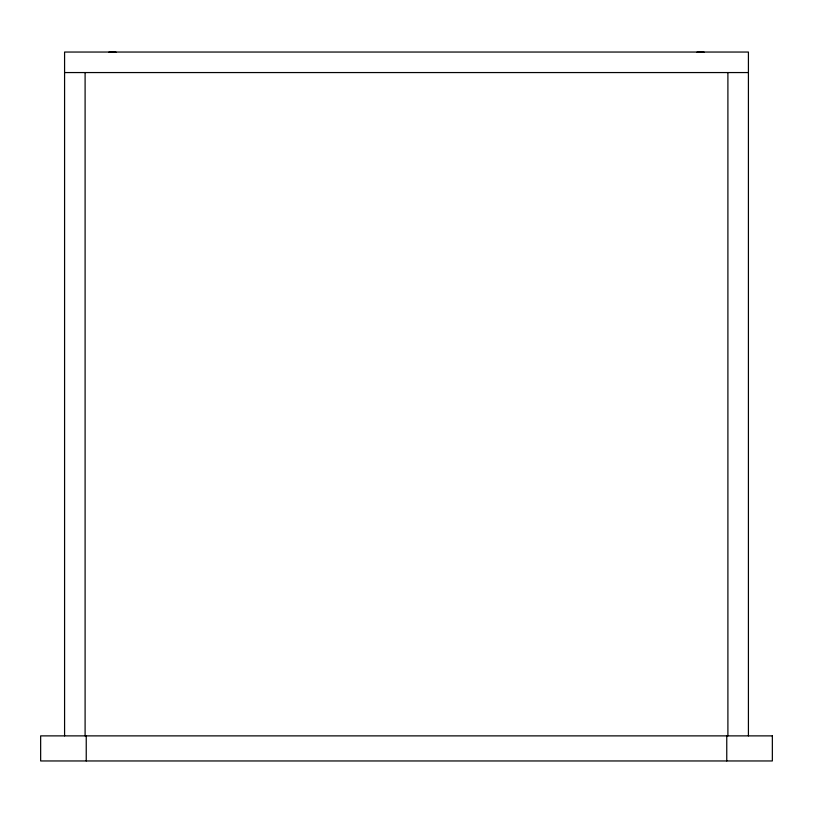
<?xml version="1.0" encoding="UTF-8"?>
<svg xmlns="http://www.w3.org/2000/svg" width="813" height="813" viewBox="0 0 813 813"><rect width="100%" height="100%" fill="white"/><g stroke="black" fill="none" stroke-linecap="round" stroke-linejoin="round"><path stroke-width="1.22" d="M64.583 72.56L748.417 72.56M748.417 735.877L748.417 52.042L64.583 52.042L64.583 735.877M727.899 72.56L727.899 735.877M726.761 735.877L726.761 760.958M86.239 735.877L86.239 760.958M85.101 72.56L85.101 735.877M108.891 52.184A45.589 45.589 0 0 1 116.015 52.184M696.985 52.184A45.589 45.589 0 0 1 704.109 52.184M772.35 735.877L40.65 735.877L40.65 760.958L772.35 760.958L772.35 735.877"/></g></svg>
